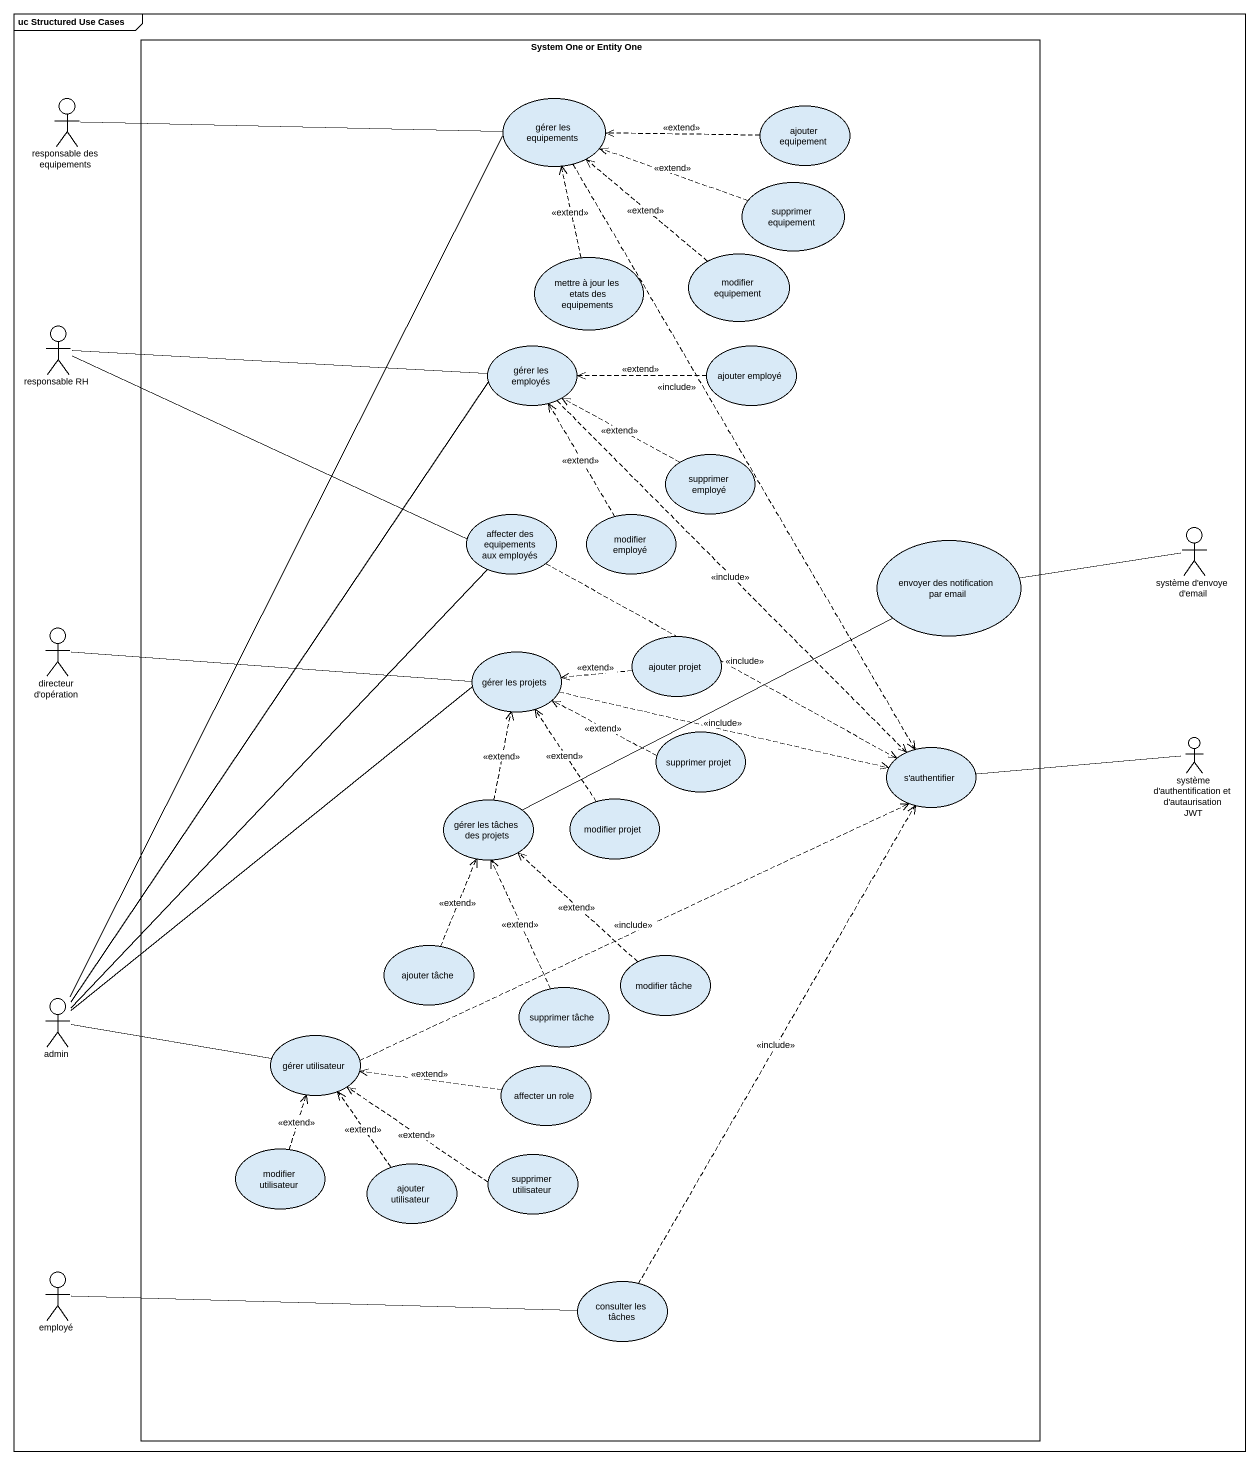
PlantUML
@startuml
mainframe uc Structured Use Cases
rectangle "System One or Entity One" as System_One_or_Entity_One {
  usecase "gérer les equipements" as gérer_les_equipements
  usecase "ajouter equipement" as ajouter_equipement
  usecase "supprimer equipement" as supprimer_equipement
  usecase "mettre à jour les etats des equipements" as mettre_à_jour_les_etats_des
  usecase "modifier equipement" as modifier_equipement
  usecase "gérer les employés" as gérer_les_employés
  usecase "ajouter employé" as ajouter_employé
  usecase "supprimer employé" as supprimer_employé
  usecase "affecter des equipements aux employés" as affecter_des_equipements
  usecase "modifier employé" as modifier_employé
  usecase "envoyer des notification par email" as envoyer_des_notification
  usecase "ajouter projet" as ajouter_projet
  usecase "gérer les projets" as gérer_les_projets
  usecase "supprimer projet" as supprimer_projet
  usecase "s'authentifier" as s_authentifier
  usecase "gérer les tâches des projets" as gérer_les_tâches_des_projets
  usecase "modifier projet" as modifier_projet
  usecase "ajouter tâche" as ajouter_tâche
  usecase "modifier tâche" as modifier_tâche
  usecase "supprimer tâche" as supprimer_tâche
  usecase "gérer utilisateur" as gérer_utilisateur
  usecase "affecter un role" as affecter_un_role
  usecase "modifier utilisateur" as modifier_utilisateur
  usecase "ajouter utilisateur" as ajouter_utilisateur
  usecase "supprimer utilisateur" as supprimer_utilisateur
  usecase "consulter les tâches" as consulter_les_tâches
}
actor "responsable des equipements" as responsable_des_equipements
actor "responsable RH" as responsable_RH
actor "système d'envoye d'email" as système_d_envoye_d_email
actor "directeur d'opération" as directeur_d_opération
actor "système d'authentification et d'autaurisation JWT" as système_d_authentification
actor admin
actor employé
responsable_des_equipements -right- gérer_les_equipements
gérer_les_equipements ..> s_authentifier : <<include>>
ajouter_equipement .left.> gérer_les_equipements : <<extend>>
supprimer_equipement .left.> gérer_les_equipements : <<extend>>
mettre_à_jour_les_etats_des .up.> gérer_les_equipements : <<extend>>
modifier_equipement .up.> gérer_les_equipements : <<extend>>
responsable_RH -right- gérer_les_employés
responsable_RH -right- affecter_des_equipements
gérer_les_employés ..> s_authentifier : <<include>>
ajouter_employé .left.> gérer_les_employés : <<extend>>
supprimer_employé .up.> gérer_les_employés : <<extend>>
affecter_des_equipements .right.> s_authentifier : <<include>>
modifier_employé .up.> gérer_les_employés : <<extend>>
envoyer_des_notification -right- système_d_envoye_d_email
directeur_d_opération -right- gérer_les_projets
ajouter_projet .left.> gérer_les_projets : <<extend>>
gérer_les_projets .right.> s_authentifier : <<include>>
supprimer_projet .left.> gérer_les_projets : <<extend>>
s_authentifier -right- système_d_authentification
gérer_les_tâches_des_projets -right- envoyer_des_notification
gérer_les_tâches_des_projets .up.> gérer_les_projets : <<extend>>
modifier_projet .up.> gérer_les_projets : <<extend>>
ajouter_tâche .up.> gérer_les_tâches_des_projets : <<extend>>
modifier_tâche .up.> gérer_les_tâches_des_projets : <<extend>>
supprimer_tâche .up.> gérer_les_tâches_des_projets : <<extend>>
admin -up- gérer_les_equipements
admin -up- gérer_les_employés
admin -up- affecter_des_equipements
admin -up- gérer_les_projets
admin -right- gérer_utilisateur
gérer_utilisateur .right.> s_authentifier : <<include>>
affecter_un_role .left.> gérer_utilisateur : <<extend>>
modifier_utilisateur .up.> gérer_utilisateur : <<extend>>
ajouter_utilisateur .up.> gérer_utilisateur : <<extend>>
supprimer_utilisateur .left.> gérer_utilisateur : <<extend>>
employé -right- consulter_les_tâches
consulter_les_tâches .up.> s_authentifier : <<include>>
@enduml
